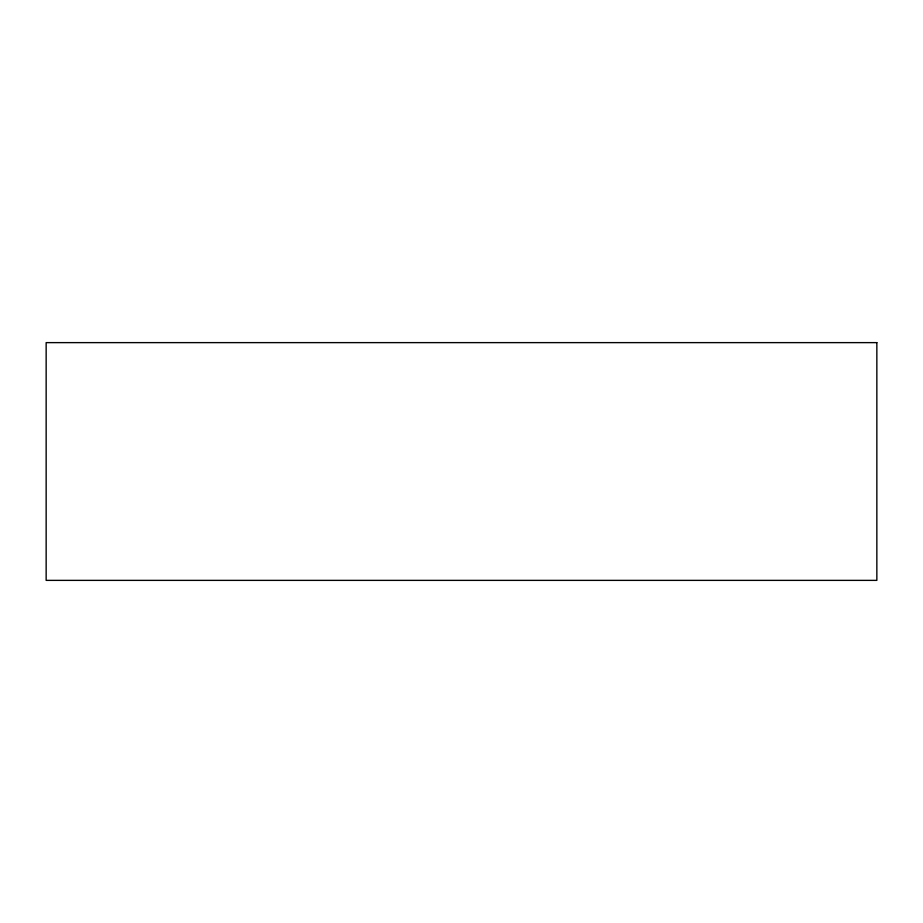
<?xml version="1.0" encoding="UTF-8"?>
<svg xmlns="http://www.w3.org/2000/svg" width="923" height="923" viewBox="0 0 923 923"><rect width="100%" height="100%" fill="white"/><g stroke="black" fill="none" stroke-linecap="round" stroke-linejoin="round"><path stroke-width="1.38" d="M876.85 342.629L46.15 342.629L46.15 580.371L876.85 580.371L876.85 342.629"/></g></svg>
